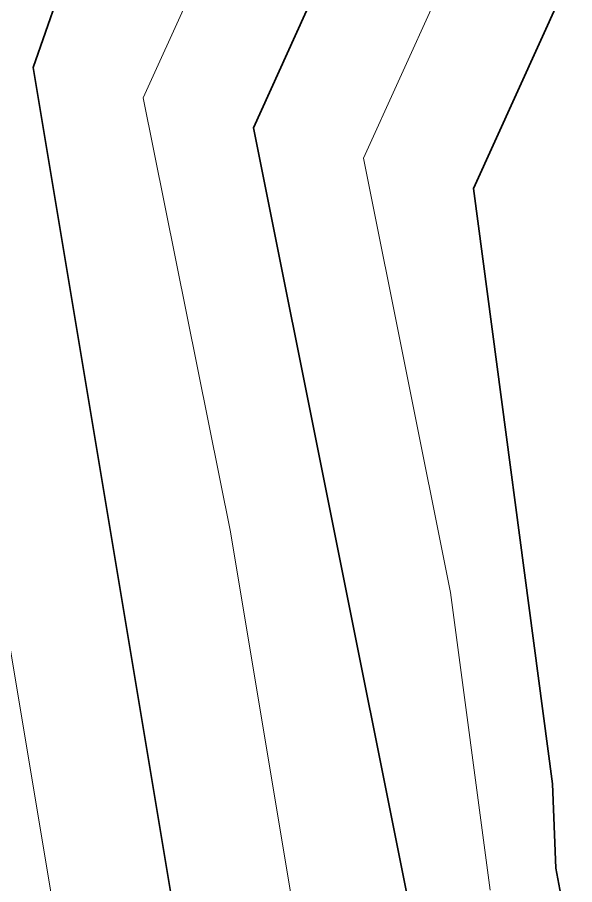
# Model space of a CAD drawing. Header units: millimetres. Extents: x -861324 to 439029, y -308065 to 694685.
# Drawn here: x -241634 to -229434, y -30292 to -11319 of the extents above; entities that cross this region are included whole.
import ezdxf

# ---------------------------------------------------------------- set-up
doc = ezdxf.new("R2010")
doc.units = ezdxf.units.MM
doc.layers.add('C-TOPO-MAJR', color=7, linetype='Continuous', lineweight=35)
doc.layers.add('C-TOPO-MINR', color=7, linetype='Continuous', lineweight=9)

msp = doc.modelspace()

# ---------------------------------------------------------------- linework, layer by layer
at = {"layer": 'C-TOPO-MAJR'}
for p, q in [((-232674, 12395), (-241287, -12415)), ((-225857, -2316), (-231648, -15061)), ((-233572, -7365), (-236468, -13738)), ((-241287, -12415), (-238036, -31923)), ((-236468, -13738), (-232653, -32739)), ((-231648, -15061), (-229917, -28086)), ((-229917, -28086), (-229846, -29933)), ((-229846, -29933), (-229454, -31970))]:
    msp.add_line(p, q, dxfattribs=at)
at = {"layer": 'C-TOPO-MINR'}
for p, q in [((-229714, -4840), (-234058, -14400)), ((-237430, -9890), (-238877, -13076)), ((-238877, -13076), (-236970, -22577)), ((-234058, -14400), (-232150, -23900)), ((-243166, -16884), (-240727, -31515)), ((-236970, -22577), (-235344, -32331)), ((-232150, -23900), (-231285, -30413))]:
    msp.add_line(p, q, dxfattribs=at)

doc.saveas('drawing.dxf')
